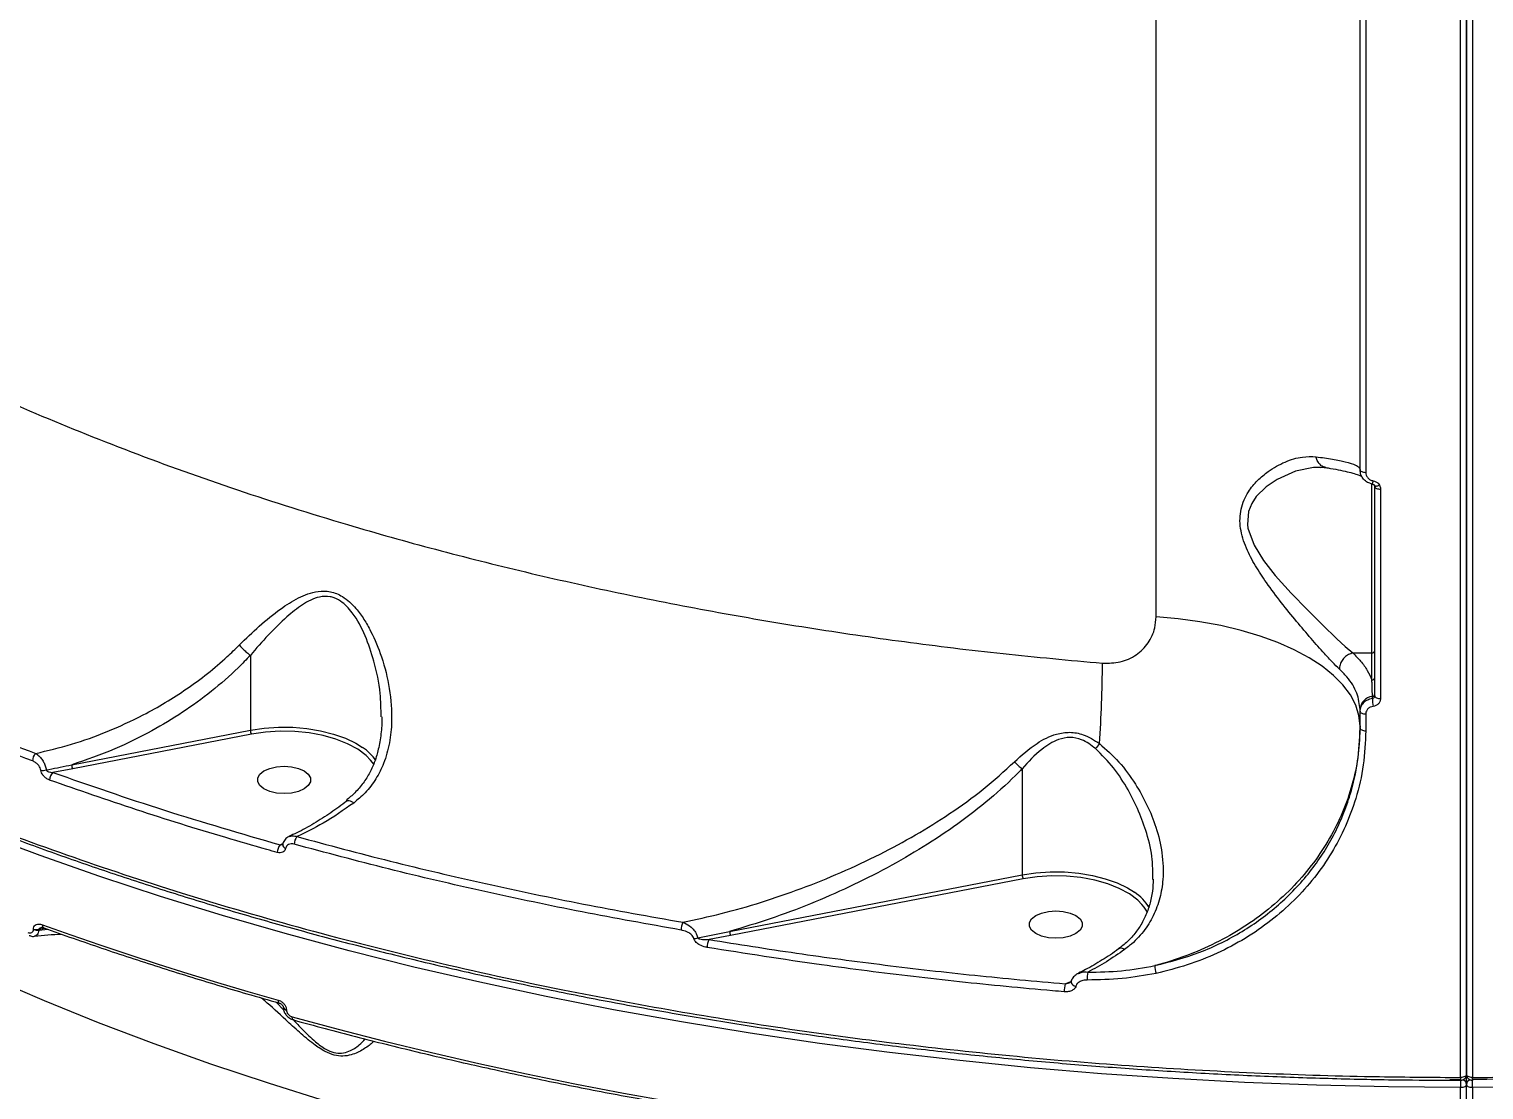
# Model space of a CAD drawing. Header units: millimetres. Extents: x -8092 to 6423, y -6886 to 5604.
# Drawn here: x -313.1 to -67, y -1653.2 to -1473.8 of the extents above; entities that cross this region are included whole.
import ezdxf

# ---------------------------------------------------------------- set-up
doc = ezdxf.new("R2010")
doc.units = ezdxf.units.MM
for name, color, linetype in [('DIKOM_ОБЪЕКТ', 7, 'Continuous'), ('DIKOM_РАЗМЕР_ЗОНА', 7, 'Continuous'), ('DIKOM_РАЗМЕР_ОБЪЕКТА', 7, 'Continuous')]:
    doc.layers.add(name, color=color, linetype=linetype)
doc.styles.add('style1', font='arial.ttf', dxfattribs={"width": 0.8})
doc.dimstyles.new('1-50', dxfattribs={"dimtxt": 300, "dimasz": 200, "dimexe": 100, "dimexo": 0, "dimgap": 100, "dimtad": 1, "dimtxsty": 'style1', "dimcen": 200, "dimclrd": 7, "dimclre": 7, "dimclrt": 7, "dimadec": 1, "dimazin": 2, "dimtfac": 1, "dimtmove": 0, "dimatfit": 2, "dimfxl": 0, "dimlwd": 25, "dimlwe": 18, "dimarcsym": 0})

# ---------------------------------------------------------------- blocks, each defined once
blk = doc.blocks.new('*D9')
at = {"layer": 'Defpoints', "color": 0, "transparency": 16777216}
for p in [(-8092.06, -86.27), (4664.84, -1471.84), (4664.84, -6785.92)]:
    blk.add_point(p, dxfattribs=at)
at = {"layer": 'DIKOM_РАЗМЕР_ЗОНА', "color": 7, "lineweight": 18, "transparency": 16777216}
for p, q in [((-8092.06, -86.27), (-8092.06, -6885.92)), ((4664.84, -1471.84), (4664.84, -6885.92))]:
    blk.add_line(p, q, dxfattribs=at)
at = {"layer": 'DIKOM_РАЗМЕР_ЗОНА', "color": 7, "lineweight": 25, "transparency": 16777216}
blk.add_line((-7892.06, -6785.92), (4464.84, -6785.92), dxfattribs=at)
at = {"layer": 'DIKOM_РАЗМЕР_ЗОНА', "color": 7, "transparency": 16777216}
for points in [[(-7892.06, -6752.58), (-7892.06, -6819.25), (-8092.06, -6785.92)], [(4464.84, -6752.58), (4464.84, -6819.25), (4664.84, -6785.92)]]:
    blk.add_solid(points, dxfattribs=at)
at = {"layer": 'DIKOM_РАЗМЕР_ЗОНА', "color": 7, "transparency": 16777216, "insert": (-2159.84, -6532.75), "char_height": 300, "attachment_point": 5, "style": 'style1'}
blk.add_mtext('12760', dxfattribs=at)
blk = doc.blocks.new('*D11')
at = {"layer": 'Defpoints', "color": 0, "transparency": 16777216}
for p in [(-6092.06, -310.77), (2568.27, -2361.54), (2568.27, -4925.78)]:
    blk.add_point(p, dxfattribs=at)
at = {"layer": 'DIKOM_РАЗМЕР_ОБЪЕКТА', "color": 7, "lineweight": 18, "transparency": 16777216}
for p, q in [((-6092.06, -310.77), (-6092.06, -5025.78)), ((2568.27, -2361.54), (2568.27, -5025.78))]:
    blk.add_line(p, q, dxfattribs=at)
at = {"layer": 'DIKOM_РАЗМЕР_ОБЪЕКТА', "color": 7, "lineweight": 25, "transparency": 16777216}
blk.add_line((-5892.06, -4925.78), (2368.27, -4925.78), dxfattribs=at)
at = {"layer": 'DIKOM_РАЗМЕР_ОБЪЕКТА', "color": 7, "transparency": 16777216}
for points in [[(-5892.06, -4892.44), (-5892.06, -4959.11), (-6092.06, -4925.78)], [(2368.27, -4892.44), (2368.27, -4959.11), (2568.27, -4925.78)]]:
    blk.add_solid(points, dxfattribs=at)
at = {"layer": 'DIKOM_РАЗМЕР_ОБЪЕКТА', "color": 7, "transparency": 16777216, "insert": (-2605.9, -4672.61), "char_height": 300, "attachment_point": 5, "style": 'style1'}
blk.add_mtext('8660', dxfattribs=at)

msp = doc.modelspace()

# ---------------------------------------------------------------- linework, layer by layer
at = {"layer": 'DIKOM_ОБЪЕКТ', "color": 7, "linetype": 'Continuous', "lineweight": 15}
for p, q in [((-122.439, -1573.195), (-122.439, -1295.849)), ((-70.939, -1651.105), (-70.939, -1296.904)), ((-69.936, -1650.591), (-69.936, -1296.898)), ((-69.936, -1296.904), (-69.936, -1650.591)), ((-68.934, -1296.899), (-68.934, -1651.105)), ((-87.936, -1548.328), (-87.936, -1446.948)), ((-86.977, -1447.293), (-86.977, -1548.757)), ((-85.936, -1579.307), (-85.936, -1550.656)), ((-85.853, -1550.729), (-85.85, -1550.735)), ((-85.436, -1586.58), (-85.436, -1551.169)), ((-84.471, -1551.601), (-84.471, -1587.041)), ((-275.644, -1579.721), (-275.644, -1592.374)), ((-89.133, -1579.307), (-85.936, -1579.307)), ((-85.936, -1583.878), (-85.936, -1579.307)), ((-85.853, -1586.979), (-85.853, -1586.652)), ((-87.936, -1589.165), (-87.936, -1588.887)), ((-87.936, -1591.998), (-87.936, -1589.165)), ((-86.977, -1589.629), (-86.977, -1592.463)), ((-305.862, -1598.217), (-275.644, -1592.374)), ((-275.471, -1593.044), (-305.687, -1598.887)), ((-305.687, -1598.887), (-309.047, -1599.525)), ((-145.103, -1598.893), (-145.103, -1616.845)), ((-270.61, -1611.756), (-270.132, -1611.55)), ((-194.577, -1626.412), (-145.103, -1616.845)), ((-144.927, -1617.515), (-194.401, -1627.081)), ((-122.98, -1617.598), (-122.994, -1617.17)), ((-312.343, -1626.102), (-312.343, -1626.013)), ((-310.338, -1625.886), (-311.444, -1626.08)), ((-311.444, -1626.169), (-309.878, -1626.049)), ((-311.444, -1626.08), (-311.444, -1626.169)), ((-199.98, -1627.501), (-194.577, -1626.412)), ((-194.401, -1627.081), (-198.06, -1627.78)), ((-137.812, -1635.267), (-136.875, -1634.865)), ((-271.273, -1638.368), (-269.988, -1639.702)), ((-270.067, -1639.235), (-270.067, -1639.263)), ((-269.542, -1639.688), (-269.542, -1639.716)), ((-69.936, -1652.305), (-69.936, -1650.591)), ((-72.74, -1651.444), (-70.936, -1651.448)), ((-70.939, -2067.69), (-70.939, -1652.821)), ((-69.936, -2067.175), (-69.936, -1652.305)), ((-68.936, -1651.448), (-68.752, -1651.448)), ((-68.934, -1652.821), (-68.934, -2067.69))]:
    msp.add_line(p, q, dxfattribs=at)
at = {"layer": 'DIKOM_ОБЪЕКТ', "color": 7, "linetype": 'Continuous', "lineweight": 15, "flags": 128}
for points in [[(-94.661, -1547.953), (-95.802, -1547.942), (-98.843, -1548.58), (-101.964, -1549.945), (-103.816, -1551.191), (-105.485, -1552.839), (-106.255, -1553.995), (-106.806, -1555.361), (-106.991, -1557.548), (-106.903, -1558.189), (-105.86, -1561.093), (-104.24, -1563.69), (-102.275, -1566.19), (-99.602, -1569.173), (-96.844, -1572.023), (-94.283, -1574.558), (-91.837, -1576.896), (-90.426, -1578.191), (-89.139, -1579.307), (-89.139, -1579.307), (-89.139, -1579.307)], [(-87.936, -1548.328), (-87.918, -1548.409), (-87.864, -1548.488), (-87.776, -1548.561), (-87.658, -1548.625), (-87.513, -1548.679), (-87.347, -1548.719), (-87.166, -1548.746), (-86.977, -1548.757)], [(-85.496, -1550.959), (-85.46, -1551.012), (-85.399, -1551.049), (-85.315, -1551.069), (-85.21, -1551.073), (-85.087, -1551.058), (-84.95, -1551.027), (-84.804, -1550.98), (-84.651, -1550.918)], [(-85.436, -1551.169), (-85.418, -1551.251), (-85.364, -1551.331), (-85.275, -1551.404), (-85.156, -1551.469), (-85.01, -1551.523), (-84.843, -1551.564), (-84.661, -1551.59), (-84.471, -1551.601)], [(-87.936, -1591.657), (-88.119, -1589.879), (-88.664, -1588.118), (-89.568, -1586.388), (-90.821, -1584.707), (-92.413, -1583.089), (-94.329, -1581.549), (-96.551, -1580.102), (-99.06, -1578.76), (-101.831, -1577.535), (-104.841, -1576.439), (-108.062, -1575.482), (-111.463, -1574.672), (-115.015, -1574.018), (-118.685, -1573.524), (-122.439, -1573.195)], [(-262.606, -1655.207), (-272.576, -1652.102), (-282.358, -1648.841), (-291.942, -1645.429), (-301.319, -1641.867), (-310.481, -1638.16), (-319.42, -1634.31), (-328.126, -1630.322), (-336.592, -1626.199), (-344.81, -1621.945), (-352.773, -1617.564), (-360.472, -1613.06), (-367.901, -1608.437), (-375.053, -1603.699), (-381.92, -1598.851), (-388.498, -1593.898), (-394.779, -1588.844), (-400.758, -1583.693), (-405.708, -1579.139)], [(-85.436, -1586.58), (-85.418, -1586.668), (-85.364, -1586.753), (-85.275, -1586.831), (-85.156, -1586.9), (-85.01, -1586.958), (-84.843, -1587.001), (-84.661, -1587.029), (-84.471, -1587.041)], [(-87.936, -1589.165), (-87.918, -1589.254), (-87.864, -1589.338), (-87.776, -1589.417), (-87.658, -1589.486), (-87.513, -1589.544), (-87.347, -1589.588), (-87.166, -1589.617), (-86.977, -1589.629)], [(-275.644, -1592.374), (-273.308, -1592.029), (-270.899, -1591.864), (-268.469, -1591.883), (-266.071, -1592.086), (-263.757, -1592.468), (-261.577, -1593.021), (-259.578, -1593.732), (-257.804, -1594.588), (-256.656, -1595.304)], [(-87.936, -1591.998), (-87.918, -1592.086), (-87.864, -1592.172), (-87.776, -1592.251), (-87.658, -1592.32), (-87.513, -1592.378), (-87.347, -1592.422), (-87.166, -1592.451), (-86.977, -1592.463)], [(-255.326, -1597.417), (-256.081, -1596.655), (-257.488, -1595.599), (-259.196, -1594.668), (-261.164, -1593.885), (-263.343, -1593.268), (-265.682, -1592.832), (-268.123, -1592.589), (-270.609, -1592.543), (-273.078, -1592.696), (-275.471, -1593.044)], [(-269.936, -1603.094), (-271.204, -1603), (-272.369, -1602.726), (-273.337, -1602.294), (-274.03, -1601.739), (-274.391, -1601.106), (-274.391, -1600.446), (-274.03, -1599.813), (-273.337, -1599.258), (-272.369, -1598.826), (-271.204, -1598.552), (-269.936, -1598.458), (-268.669, -1598.552), (-267.504, -1598.826), (-266.536, -1599.258), (-265.843, -1599.813), (-265.482, -1600.446), (-265.482, -1601.106), (-265.843, -1601.739), (-266.536, -1602.294), (-267.504, -1602.726), (-268.669, -1603), (-269.936, -1603.094)], [(-254.785, -1598.127), (-255.008, -1597.811), (-255.326, -1597.417)], [(-70.939, -1652.821), (-83.126, -1652.714), (-95.302, -1652.426), (-107.457, -1651.956), (-119.58, -1651.305), (-131.662, -1650.472), (-143.691, -1649.46), (-155.658, -1648.268), (-167.554, -1646.897), (-179.366, -1645.35), (-191.087, -1643.626), (-202.706, -1641.728), (-214.213, -1639.658), (-225.598, -1637.416), (-236.852, -1635.005), (-247.966, -1632.427), (-258.93, -1629.683), (-269.734, -1626.777), (-280.37, -1623.711), (-290.829, -1620.487), (-301.102, -1617.108), (-311.181, -1613.577), (-321.056, -1609.897)], [(-145.103, -1616.845), (-142.767, -1616.5), (-140.358, -1616.335), (-137.929, -1616.354), (-135.531, -1616.557), (-133.217, -1616.939), (-131.036, -1617.492), (-129.038, -1618.203), (-127.264, -1619.059), (-126.116, -1619.775)], [(-124.826, -1621.842), (-125.539, -1621.127), (-126.946, -1620.071), (-128.654, -1619.14), (-130.621, -1618.356), (-132.8, -1617.739), (-135.139, -1617.303), (-137.58, -1617.06), (-140.065, -1617.014), (-142.534, -1617.166), (-144.927, -1617.515)], [(-139.396, -1627.565), (-140.663, -1627.471), (-141.829, -1627.197), (-142.797, -1626.765), (-143.489, -1626.21), (-143.85, -1625.577), (-143.85, -1624.917), (-143.489, -1624.284), (-142.797, -1623.729), (-141.829, -1623.297), (-140.663, -1623.023), (-139.396, -1622.929), (-138.128, -1623.023), (-136.963, -1623.297), (-135.995, -1623.729), (-135.302, -1624.284), (-134.941, -1624.917), (-134.941, -1625.577), (-135.302, -1626.21), (-135.995, -1626.765), (-136.963, -1627.197), (-138.128, -1627.471), (-139.396, -1627.565)], [(-123.913, -1623.168), (-124.467, -1622.282), (-124.826, -1621.842)], [(-310.822, -1625.279), (-305.993, -1626.994), (-301.119, -1628.675), (-296.199, -1630.32), (-291.235, -1631.929), (-286.228, -1633.503), (-281.179, -1635.041), (-276.089, -1636.542), (-270.958, -1638.007)], [(-268.57, -1640.866), (-260.797, -1642.962), (-252.94, -1644.973), (-245.004, -1646.899), (-236.992, -1648.74), (-228.906, -1650.494), (-220.751, -1652.16), (-212.531, -1653.738), (-204.248, -1655.228)], [(-268.363, -1641.377), (-268.377, -1641.372), (-268.443, -1641.329), (-268.497, -1641.253), (-268.537, -1641.149), (-268.561, -1641.018), (-268.57, -1640.866)], [(-69.936, -1650.591), (-69.956, -1650.691), (-70.013, -1650.788), (-70.105, -1650.877), (-70.23, -1650.955), (-70.382, -1651.019), (-70.555, -1651.066), (-70.743, -1651.095), (-70.939, -1651.105)], [(-68.934, -1651.105), (-69.129, -1651.095), (-69.317, -1651.066), (-69.491, -1651.019), (-69.643, -1650.955), (-69.767, -1650.877), (-69.86, -1650.788), (-69.917, -1650.691), (-69.936, -1650.591)], [(-69.936, -1652.305), (-69.956, -1652.406), (-70.013, -1652.503), (-70.105, -1652.592), (-70.23, -1652.67), (-70.382, -1652.734), (-70.555, -1652.782), (-70.743, -1652.811), (-70.939, -1652.821)], [(-68.934, -1652.821), (-69.129, -1652.811), (-69.317, -1652.782), (-69.491, -1652.734), (-69.643, -1652.67), (-69.767, -1652.592), (-69.86, -1652.503), (-69.917, -1652.406), (-69.936, -1652.305)], [(-56.747, -1652.714), (-68.934, -1652.821)]]:
    msp.add_lwpolyline(points, dxfattribs=at)
at = {"layer": 'DIKOM_ОБЪЕКТ', "color": 7, "linetype": 'Continuous', "lineweight": 15}
for centre, radius, start, end in [((-88.455, -1549.85), 2.751, 341.24519, 353.13435), ((-85.914, -1578.829), 0.478, 267.34621, 357.06633), ((-377.322, -1578.432), 245.845, 356.22178, 359.39271), ((-85.914, -1583.4), 0.478, 267.34621, 357.06633), ((-85.593, -1588.982), 2.345, 96.36406, 177.66947), ((-79.692, -1587.078), 6.161, 179.08819, 191.78411), ((-85.905, -1586.185), 0.469, 276.3883, 357.6543), ((-274.314, -1592.388), 1.33, 179.39079, 209.55049), ((-94.341, -1623.863), 47.682, 142.18876, 143.48174), ((-310.765, -1597.577), 1.743, 133.14623, 179.1715), ((-261.816, -1602.897), 9.18, 36.11949, 55.80588), ((-310.749, -1597.037), 2.138, 260.7945, 285.55556), ((-307.885, -1600.811), 1.733, 132.11717, 179.5277), ((-304.552, -1598.231), 1.311, 179.38768, 210.01986), ((-269.089, -1613.054), 2, 139.51037, 180.03772), ((-269.486, -1611.698), 0.691, 182.11683, 254.42213), ((-266.158, -1611.665), 2.063, 141.39016, 179.75688), ((-143.792, -1616.859), 1.311, 179.39189, 210.01684), ((-130.753, -1626.798), 8.416, 31.52326, 56.56058), ((-311.763, -1624.298), 1.811, 251.32396, 280.17234), ((-311.764, -1624.39), 1.808, 251.30023, 280.19608), ((-310.308, -1625.359), 0.52, 171.12613, 237.46833), ((-199.838, -1626.167), 2.95, 153.82097, 180.20063), ((-193.266, -1626.425), 1.311, 179.38981, 210.01774), ((-200.677, -1625.432), 2.183, 271.11573, 288.60883), ((-195.392, -1629.094), 2.974, 153.78621, 180.45841), ((-129.482, -1634.209), 4.609, 168.52882, 185.21253), ((-119.67, -1632.448), 2.964, 174.93731, 200.78337), ((-132.521, -1636.587), 5.453, 165.99438, 180.3726), ((-135.904, -1634.693), 0.98, 198.96085, 264.01215), ((-270.456, -1638.1), 0.511, 169.51831, 234.87344), ((-269.489, -1639.097), 0.593, 193.11654, 264.85948), ((-269.487, -1639.122), 0.597, 193.90787, 264.73857), ((-33.966, -1651.257), 36.973, 179.76465, 180.51689), ((-70.936, -1650.591), 1, 269.92957, 0), ((-68.936, -1650.591), 1, 180, 270.07043), ((-107.878, -1651.255), 38.945, 359.5062, 0.22071), ((295.438, -1652.772), 366.377, 179.79305, 180.00765), ((-70.804, -1652.346), 0.869, 2.65296, 73.14291), ((-69.068, -1652.346), 0.869, 106.85709, 177.34704), ((-471.106, -1652.807), 402.172, 359.99803, 0.17502)]:
    msp.add_arc(centre, radius, start, end, dxfattribs=at)
for points, knots in [([(-451.838, -1384.743), (-451.826, -1387.268), (-451.797, -1393.499), (-450.452, -1403.414), (-447.916, -1414.445), (-444.137, -1425.485), (-439.123, -1436.495), (-432.849, -1447.437), (-425.463, -1458.057), (-417.021, -1468.326), (-407.602, -1478.226), (-397.04, -1487.931), (-385.324, -1497.397), (-372.466, -1506.585), (-358.76, -1515.286), (-344.278, -1523.482), (-329.104, -1531.168), (-312.979, -1538.476), (-295.917, -1545.363), (-277.957, -1551.796), (-260.709, -1557.248), (-244.388, -1561.832), (-229.116, -1565.678), (-213.485, -1569.177), (-197.552, -1572.314), (-181.389, -1575.076), (-164.985, -1577.459), (-148.356, -1579.493), (-137.113, -1580.522), (-131.491, -1581.037)], [0, 0, 0, 0, 0.0269364, 0.0664877, 0.1060694, 0.1456204, 0.186327, 0.2270667, 0.267773, 0.3071934, 0.3466442, 0.3860645, 0.426635, 0.4672388, 0.5078092, 0.5471361, 0.5864932, 0.62582, 0.6662928, 0.7067987, 0.7472716, 0.778685, 0.8100985, 0.8417627, 0.8734269, 0.9049435, 0.9364601, 0.96823, 1, 1, 1, 1]), ([(-479.446, -1482.936), (-479.245, -1483.413), (-478.228, -1485.835), (-476.092, -1490.158), (-473.032, -1495.892), (-469.651, -1501.56), (-465.983, -1507.167), (-462.017, -1512.715), (-457.755, -1518.205), (-453.195, -1523.639), (-448.337, -1529.017), (-443.177, -1534.342), (-437.714, -1539.615), (-431.958, -1544.826), (-425.931, -1549.954), (-419.656, -1554.979), (-413.146, -1559.891), (-406.399, -1564.691), (-399.415, -1569.383), (-392.19, -1573.967), (-384.724, -1578.446), (-377.014, -1582.82), (-369.059, -1587.09), (-360.855, -1591.259), (-352.399, -1595.327), (-343.7, -1599.289), (-334.788, -1603.133), (-325.698, -1606.841), (-316.455, -1610.405), (-307.06, -1613.822), (-297.513, -1617.096), (-287.808, -1620.228), (-277.943, -1623.22), (-267.917, -1626.07), (-257.725, -1628.782), (-247.366, -1631.355), (-236.834, -1633.79), (-226.133, -1636.086), (-215.293, -1638.237), (-204.357, -1640.234), (-193.364, -1642.067), (-182.324, -1643.738), (-171.232, -1645.246), (-160.085, -1646.594), (-148.878, -1647.781), (-137.608, -1648.809), (-126.273, -1649.677), (-114.869, -1650.385), (-103.393, -1650.936), (-91.842, -1651.321), (-81.014, -1651.549), (-74.038, -1651.57), (-70.938, -1651.58)], [0, 0, 0, 0, 0.0050089, 0.025436, 0.0457829, 0.0660727, 0.0863284, 0.1065727, 0.126827, 0.1471077, 0.1674372, 0.1878382, 0.2083331, 0.2289378, 0.2495475, 0.2700461, 0.2904526, 0.3107899, 0.3310809, 0.3513488, 0.3716164, 0.3919015, 0.4122247, 0.4326089, 0.4530769, 0.4736518, 0.4942678, 0.5147984, 0.5352284, 0.5555809, 0.5758793, 0.5961466, 0.6164061, 0.6366783, 0.6569812, 0.6773378, 0.6977713, 0.7183047, 0.738918, 0.759486, 0.7799393, 0.8003082, 0.8206161, 0.840886, 0.8611413, 0.8814047, 0.901692, 0.9220263, 0.9424307, 0.9629282, 0.9835284, 1, 1, 1, 1]), ([(-479.386, -1482.634), (-478.85, -1483.942), (-476.712, -1489.162), (-471.688, -1498.137), (-464.258, -1509.622), (-455.408, -1520.968), (-445.248, -1532.146), (-433.972, -1542.905), (-421.654, -1553.219), (-408.376, -1563.072), (-393.923, -1572.623), (-378.296, -1581.827), (-361.521, -1590.641), (-343.968, -1598.871), (-325.714, -1606.504), (-306.853, -1613.538), (-287.077, -1620.087), (-266.416, -1626.107), (-244.922, -1631.565), (-223.994, -1636.136), (-203.786, -1639.915), (-184.417, -1643.002), (-164.711, -1645.614), (-144.72, -1647.735), (-124.659, -1649.347), (-104.629, -1650.443), (-86.76, -1651.007), (-75.517, -1651.077), (-70.939, -1651.105)], [0, 0, 0, 0, 0.013784, 0.0550016, 0.0961875, 0.1385696, 0.1809864, 0.2233686, 0.2645546, 0.3057722, 0.3469581, 0.3893403, 0.4317571, 0.4741392, 0.5153251, 0.5565427, 0.5977285, 0.6401107, 0.6825274, 0.7249096, 0.7607558, 0.7966439, 0.832532, 0.8687601, 0.9049884, 0.9402989, 0.9756894, 1, 1, 1, 1]), ([(-68.934, -1651.105), (-64.356, -1651.076), (-52.021, -1650.999), (-31.954, -1650.323), (-8.83, -1648.916), (14.329, -1646.824), (37.442, -1644.037), (60.426, -1640.544), (82.775, -1636.423), (104.428, -1631.704), (125.339, -1626.427), (145.849, -1620.506), (165.868, -1613.935), (185.312, -1606.721), (203.753, -1599.022), (221.152, -1590.878), (237.493, -1582.333), (253.042, -1573.25), (267.709, -1563.637), (281.42, -1553.514), (293.727, -1543.228), (304.666, -1532.836), (314.294, -1522.393), (322.92, -1511.607), (330.403, -1500.49), (336.014, -1490.756), (338.61, -1484.712), (339.546, -1482.532)], [0, 0, 0, 0, 0.0243023, 0.065474, 0.1066775, 0.1478492, 0.1902168, 0.232619, 0.2749867, 0.3161584, 0.3573618, 0.3985336, 0.4409012, 0.4833034, 0.5256711, 0.5668428, 0.6080463, 0.649218, 0.6915856, 0.7339878, 0.7763555, 0.8160448, 0.8557625, 0.8954519, 0.9362086, 0.976996, 1, 1, 1, 1]), ([(-91.418, -1582.045), (-91.807, -1581.663), (-92.584, -1580.9), (-94.178, -1579.177), (-96.205, -1576.895), (-98.683, -1573.975), (-101.267, -1570.81), (-103.641, -1567.646), (-105.679, -1564.57), (-107.291, -1561.516), (-108.158, -1558.766), (-108.29, -1556.543), (-108.092, -1554.91), (-107.584, -1553.389), (-106.678, -1551.722), (-105.31, -1550.074), (-103.199, -1548.317), (-100.614, -1546.887), (-97.815, -1546.036), (-96.131, -1546.09), (-95.364, -1546.114)], [0, 0, 0, 0, 0.045078, 0.09018234, 0.15888827, 0.2276844, 0.2984033, 0.36911317, 0.42504796, 0.48081918, 0.54081987, 0.57138437, 0.60195466, 0.6344668, 0.6670299, 0.71984779, 0.77277029, 0.85288503, 0.93298686, 1, 1, 1, 1]), ([(-95.364, -1546.114), (-94.399, -1546.249), (-92.452, -1546.522), (-90.195, -1546.995), (-88.78, -1547.453), (-88.052, -1547.885), (-87.975, -1548.13), (-87.936, -1548.253)], [0, 0, 0, 0, 0.2106469, 0.4247491, 0.6762124, 0.8373999, 1, 1, 1, 1]), ([(-93.742, -1547.911), (-93.835, -1547.903), (-94.16, -1547.876), (-94.652, -1547.538), (-95.107, -1546.969), (-95.302, -1546.445), (-95.355, -1546.16), (-95.364, -1546.114)], [0, 0, 0, 0, 0.1161854, 0.4049127, 0.6936272, 0.950799, 1, 1, 1, 1]), ([(-94.662, -1547.914), (-94.361, -1547.899), (-94.02, -1547.882), (-93.742, -1547.955), (-93.71, -1547.963)], [0, 0, 0, 0, 0.88326455, 1, 1, 1, 1]), ([(-93.748, -1547.952), (-93.48, -1547.993), (-92.533, -1548.137), (-91.188, -1548.397), (-89.729, -1548.725), (-88.657, -1549.03), (-87.953, -1549.283), (-87.736, -1549.389), (-87.647, -1549.433)], [0, 0, 0, 0, 0.0820998, 0.2901247, 0.4974175, 0.7020394, 0.8789739, 1, 1, 1, 1]), ([(-85.853, -1550.729), (-86.131, -1550.654), (-86.695, -1550.503), (-87.376, -1549.934), (-87.847, -1549.184), (-87.907, -1548.612), (-87.936, -1548.328)], [0, 0, 0, 0, 0.2425008, 0.491705, 0.747257, 1, 1, 1, 1]), ([(-86.977, -1548.757), (-86.959, -1548.925), (-86.924, -1549.261), (-86.642, -1549.705), (-86.232, -1550.044), (-85.891, -1550.135), (-85.724, -1550.179)], [0, 0, 0, 0, 0.2566218, 0.5136718, 0.7612139, 1, 1, 1, 1]), ([(-85.724, -1550.179), (-85.567, -1550.221), (-85.253, -1550.303), (-84.881, -1550.578), (-84.724, -1550.811), (-84.651, -1550.918)], [0, 0, 0, 0, 0.350948, 0.7013661, 1, 1, 1, 1]), ([(-85.851, -1550.738), (-85.828, -1550.742), (-85.76, -1550.752), (-85.657, -1550.803), (-85.551, -1550.869), (-85.502, -1550.985), (-85.484, -1550.985), (-85.484, -1550.985)], [0, 0, 0, 0, 0.1199109, 0.3576259, 0.6333598, 0.9996778, 1, 1, 1, 1]), ([(-85.436, -1551.169), (-85.441, -1551.118), (-85.448, -1551.047), (-85.486, -1550.978), (-85.496, -1550.959)], [0, 0, 0, 0, 0.7209351, 1, 1, 1, 1]), ([(-84.651, -1550.918), (-84.619, -1550.98), (-84.509, -1551.195), (-84.487, -1551.432), (-84.471, -1551.601)], [0, 0, 0, 0, 0.28790537, 1, 1, 1, 1]), ([(-312.508, -1597.552), (-318.461, -1595.312), (-330.366, -1590.833), (-347.372, -1583.478), (-363.772, -1575.703), (-374.027, -1570.128), (-379.155, -1567.34)], [0, 0, 0, 0, 0.24859508, 0.4971896, 0.74859505, 1, 1, 1, 1]), ([(-378.455, -1566.162), (-373.397, -1568.913), (-363.281, -1574.414), (-346.993, -1582.15), (-329.975, -1589.524), (-317.963, -1594.045), (-311.958, -1596.305)], [0, 0, 0, 0, 0.2485948, 0.4971899, 0.748595, 1, 1, 1, 1]), ([(-277.535, -1577.973), (-276.41, -1576.879), (-274.136, -1574.668), (-270.807, -1571.977), (-268.05, -1570.208), (-265.916, -1569.264), (-264.111, -1568.79), (-262.09, -1568.808), (-259.792, -1569.757), (-257.906, -1571.525), (-256.397, -1573.593), (-254.861, -1576.294), (-253.257, -1580.197), (-251.976, -1585.377), (-251.606, -1590.303), (-252.035, -1594.558), (-252.941, -1597.821), (-254.356, -1600.657), (-256.05, -1602.928), (-257.496, -1604.13), (-258.162, -1604.684)], [0, 0, 0, 0, 0.075313, 0.152119, 0.2131839, 0.2441314, 0.2756849, 0.3129816, 0.3506, 0.4012222, 0.4378765, 0.474585, 0.5507908, 0.6403381, 0.7326458, 0.7929997, 0.8549398, 0.9047751, 0.9561048, 1, 1, 1, 1]), ([(-253.529, -1590.111), (-253.543, -1588.789), (-253.577, -1585.63), (-254.594, -1581.007), (-256.095, -1576.376), (-257.75, -1573.278), (-259.293, -1571.411), (-260.419, -1570.431), (-261.42, -1569.952), (-262.629, -1569.681), (-263.888, -1569.746), (-265.446, -1570.323), (-267.311, -1571.41), (-269.72, -1573.351), (-272.634, -1576.244), (-274.665, -1578.521), (-275.646, -1579.711), (-275.647, -1579.713)], [0, 0, 0, 0, 0.0956155, 0.2283975, 0.3351835, 0.4412768, 0.4753931, 0.5093819, 0.5501696, 0.5581215, 0.6068375, 0.6495407, 0.6924082, 0.7791519, 0.8895023, 0.999882, 1, 1, 1, 1]), ([(258.291, -1569.619), (256.402, -1570.879), (249.702, -1575.347), (237.136, -1582.574), (220.683, -1591.26), (203.271, -1599.414), (184.993, -1607.045), (165.875, -1614.143), (145.988, -1620.693), (125.426, -1626.663), (104.284, -1632.027), (83.99, -1636.46), (64.696, -1640.082), (46.515, -1643.022), (28.094, -1645.534), (9.259, -1647.637), (-9.966, -1649.307), (-29.551, -1650.515), (-49.224, -1651.285), (-62.368, -1651.393), (-68.936, -1651.448)], [0, 0, 0, 0, 0.02464189, 0.08736861, 0.14999514, 0.21242489, 0.27485464, 0.33748125, 0.40020792, 0.46293473, 0.52556122, 0.58799098, 0.63857704, 0.68921549, 0.73985392, 0.79043997, 0.84280096, 0.89521999, 0.94763903, 1, 1, 1, 1]), ([(-131.491, -1581.037), (-130.469, -1581.027), (-128.412, -1581.006), (-125.682, -1579.722), (-123.651, -1577.692), (-122.59, -1575.383), (-122.482, -1573.82), (-122.439, -1573.195)], [0, 0, 0, 0, 0.2099081, 0.4228925, 0.638264, 0.8553513, 1, 1, 1, 1]), ([(-311.958, -1596.305), (-309.935, -1595.824), (-305.869, -1594.855), (-299.767, -1592.652), (-293.186, -1589.63), (-287.516, -1586.244), (-282.863, -1582.808), (-279.907, -1580.309), (-278.204, -1578.632), (-277.535, -1577.973)], [0, 0, 0, 0, 0.1610256, 0.3238571, 0.49366, 0.7083236, 0.8185392, 0.9287372, 1, 1, 1, 1]), ([(-275.644, -1579.721), (-276.327, -1580.426), (-278.397, -1582.565), (-282.193, -1585.853), (-287.085, -1589.412), (-292.548, -1592.697), (-298.799, -1595.789), (-303.418, -1597.377), (-305.862, -1598.217)], [0, 0, 0, 0, 0.0822962, 0.2495046, 0.417299, 0.5846534, 0.7802061, 1, 1, 1, 1]), ([(-277.535, -1577.973), (-277.505, -1578.005), (-277.296, -1578.23), (-276.861, -1578.666), (-276.221, -1579.252), (-275.838, -1579.559), (-275.647, -1579.713)], [0, 0, 0, 0, 0.0544789, 0.3766997, 0.6883572, 1, 1, 1, 1]), ([(-275.647, -1579.713), (-275.646, -1579.713), (-275.645, -1579.715), (-275.644, -1579.718), (-275.644, -1579.72), (-275.644, -1579.721)], [0, 0, 0, 0, 0.3332919, 0.7900251, 1, 1, 1, 1]), ([(-89.139, -1579.307), (-89.395, -1579.381), (-89.909, -1579.529), (-90.591, -1580.049), (-91.111, -1580.723), (-91.361, -1581.381), (-91.419, -1581.824), (-91.418, -1582.003), (-91.418, -1582.045)], [0, 0, 0, 0, 0.2123372, 0.424674, 0.6370157, 0.8493553, 0.9654673, 1, 1, 1, 1]), ([(-89.139, -1579.307), (-89.137, -1579.307), (-89.135, -1579.307), (-89.133, -1579.307), (-89.133, -1579.307)], [0, 0, 0, 0, 0.8027682, 1, 1, 1, 1]), ([(-89.133, -1579.307), (-88.683, -1579.762), (-87.733, -1580.722), (-86.643, -1582.252), (-86.172, -1583.334), (-85.936, -1583.878)], [0, 0, 0, 0, 0.3093521, 0.6532141, 1, 1, 1, 1]), ([(-87.936, -1588.887), (-88.046, -1587.957), (-88.267, -1586.071), (-89.696, -1583.78), (-90.995, -1582.471), (-91.418, -1582.045)], [0, 0, 0, 0, 0.395875, 0.8032203, 1, 1, 1, 1]), ([(-85.853, -1586.652), (-85.854, -1586.511), (-85.856, -1585.807), (-85.881, -1584.869), (-85.925, -1584.091), (-85.936, -1583.878)], [0, 0, 0, 0, 0.1536669, 0.7683074, 1, 1, 1, 1]), ([(-87.936, -1589.165), (-87.936, -1589.127), (-87.93, -1588.837), (-87.792, -1588.298), (-87.338, -1587.657), (-86.672, -1587.171), (-86.126, -1587.043), (-85.853, -1586.979)], [0, 0, 0, 0, 0.0372393, 0.27809954, 0.51886571, 0.75939406, 1, 1, 1, 1]), ([(-85.853, -1586.979), (-85.798, -1586.969), (-85.689, -1586.949), (-85.556, -1586.862), (-85.465, -1586.744), (-85.438, -1586.642), (-85.437, -1586.587), (-85.436, -1586.58)], [0, 0, 0, 0, 0.2402689, 0.4811814, 0.7222776, 0.9628774, 1, 1, 1, 1]), ([(-84.471, -1587.041), (-84.471, -1587.064), (-84.475, -1587.237), (-84.558, -1587.557), (-84.831, -1587.938), (-85.232, -1588.225), (-85.56, -1588.299), (-85.724, -1588.336)], [0, 0, 0, 0, 0.037245, 0.2778744, 0.518582, 0.7592394, 1, 1, 1, 1]), ([(-85.724, -1588.336), (-85.888, -1588.373), (-86.216, -1588.447), (-86.617, -1588.733), (-86.89, -1589.113), (-86.973, -1589.433), (-86.977, -1589.605), (-86.977, -1589.629)], [0, 0, 0, 0, 0.2407476, 0.4813588, 0.7221172, 0.9628341, 1, 1, 1, 1]), ([(-253.398, -1590.109), (-253.397, -1590.141), (-253.346, -1591.119), (-253.519, -1592.975), (-253.924, -1595.453), (-254.552, -1597.645), (-255.396, -1599.552), (-256.534, -1601.343), (-257.862, -1602.935), (-258.93, -1603.825), (-259.433, -1604.244)], [0, 0, 0, 0, 0.0057185, 0.1754441, 0.3381145, 0.4684139, 0.6029666, 0.7386062, 0.8769511, 1, 1, 1, 1]), ([(-87.936, -1591.657), (-87.995, -1593.24), (-88.113, -1596.406), (-89.055, -1601.105), (-90.568, -1605.7), (-92.68, -1610.128), (-95.354, -1614.335), (-98.586, -1618.254), (-102.319, -1621.842), (-106.508, -1625.05), (-111.118, -1627.818), (-116.077, -1630.119), (-119.982, -1631.475), (-122.197, -1632.072), (-122.622, -1632.186)], [0, 0, 0, 0, 0.0874421, 0.1748848, 0.2633127, 0.3520182, 0.4404458, 0.5297492, 0.6193388, 0.7086415, 0.7985503, 0.8887502, 0.9786592, 1, 1, 1, 1]), ([(-122.622, -1632.186), (-120.057, -1631.521), (-116.171, -1630.514), (-111.347, -1628.354), (-106.756, -1625.849), (-102.573, -1622.785), (-98.899, -1619.26), (-95.596, -1615.448), (-92.869, -1611.249), (-90.78, -1606.771), (-89.323, -1602.639), (-88.178, -1597.713), (-88.017, -1593.913), (-87.936, -1591.998)], [0, 0, 0, 0, 0.1307412, 0.198063, 0.2653847, 0.3961154, 0.4634496, 0.5307836, 0.6611982, 0.7283458, 0.7954936, 0.8968896, 1, 1, 1, 1]), ([(-146.405, -1597.715), (-145.175, -1596.606), (-143.491, -1595.085), (-141.009, -1593.663), (-139.174, -1592.926), (-137.044, -1592.606), (-134.452, -1593.057), (-132.905, -1594.055), (-132.011, -1594.631)], [0, 0, 0, 0, 0.3030748, 0.4152371, 0.529515, 0.6687566, 0.8085414, 1, 1, 1, 1]), ([(-132.661, -1595.489), (-133.421, -1594.907), (-134.716, -1593.915), (-137.011, -1593.465), (-138.863, -1593.845), (-140.442, -1594.633), (-142.601, -1596.167), (-144.09, -1597.698), (-145.105, -1598.883), (-145.106, -1598.884)], [0, 0, 0, 0, 0.1886184, 0.3216714, 0.4555537, 0.5677463, 0.6831219, 0.9996814, 1, 1, 1, 1]), ([(-132.011, -1594.631), (-130.878, -1595.638), (-128.568, -1597.688), (-125.971, -1601.31), (-123.884, -1605.027), (-122.31, -1608.939), (-121.3, -1613.194), (-121.14, -1617.237), (-121.72, -1620.795), (-122.809, -1623.769), (-124.516, -1626.506), (-126.281, -1628.355), (-127.478, -1629.261), (-127.768, -1629.481)], [0, 0, 0, 0, 0.1053253, 0.214549, 0.3102869, 0.4080617, 0.5195923, 0.6352781, 0.7180659, 0.8031628, 0.8862435, 0.9724045, 1, 1, 1, 1]), ([(-86.977, -1592.463), (-87.06, -1594.401), (-87.225, -1598.278), (-88.476, -1603.695), (-90.321, -1608.661), (-92.671, -1613.146), (-95.576, -1617.349), (-99.025, -1621.198), (-102.955, -1624.652), (-107.312, -1627.664), (-112.059, -1630.162), (-117.102, -1632.181), (-120.663, -1633.06), (-122.441, -1633.499)], [0, 0, 0, 0, 0.1021834, 0.2043667, 0.29249, 0.3808924, 0.4690126, 0.5574028, 0.6460777, 0.734468, 0.8228824, 0.9115806, 1, 1, 1, 1]), ([(-311.958, -1596.305), (-311.829, -1596.389), (-311.507, -1596.598), (-311.037, -1597.091), (-310.615, -1597.732), (-310.305, -1598.418), (-310.219, -1598.869), (-310.175, -1599.097)], [0, 0, 0, 0, 0.15764103, 0.39317888, 0.59915092, 0.79672647, 1, 1, 1, 1]), ([(-122.994, -1617.17), (-122.994, -1616.201), (-122.995, -1613.763), (-123.888, -1610.016), (-125.303, -1606.062), (-127.19, -1602.346), (-129.499, -1598.655), (-131.609, -1596.543), (-132.661, -1595.489)], [0, 0, 0, 0, 0.1257183, 0.3161131, 0.4793102, 0.6425504, 0.8215658, 1, 1, 1, 1]), ([(-311.091, -1599.148), (-311.122, -1599.011), (-311.185, -1598.738), (-311.43, -1598.339), (-311.768, -1597.974), (-312.144, -1597.705), (-312.404, -1597.596), (-312.508, -1597.552)], [0, 0, 0, 0, 0.1920431, 0.3835685, 0.5902018, 0.8340759, 1, 1, 1, 1]), ([(-309.617, -1600.796), (-309.726, -1600.751), (-309.998, -1600.639), (-310.391, -1600.358), (-310.741, -1599.979), (-310.993, -1599.568), (-311.058, -1599.288), (-311.091, -1599.148)], [0, 0, 0, 0, 0.1655196, 0.4120376, 0.6200349, 0.8096784, 1, 1, 1, 1]), ([(-310.175, -1599.097), (-310.027, -1599.068), (-308.589, -1598.783), (-307.152, -1598.485), (-305.862, -1598.217)], [0, 0, 0, 0, 0.1029281, 1, 1, 1, 1]), ([(-310.175, -1599.097), (-310.162, -1599.125), (-310.14, -1599.172), (-310.052, -1599.259), (-309.893, -1599.354), (-309.625, -1599.447), (-309.333, -1599.505), (-309.13, -1599.519), (-309.047, -1599.525)], [0, 0, 0, 0, 0.0789983, 0.1356395, 0.3029704, 0.5190761, 0.8023398, 1, 1, 1, 1]), ([(-309.047, -1599.525), (-302.81, -1601.694), (-290.318, -1606.038), (-277.186, -1609.848), (-270.61, -1611.756)], [0, 0, 0, 0, 0.4992721, 1, 1, 1, 1]), ([(-202.485, -1624.865), (-200.317, -1624.396), (-195.873, -1623.434), (-189.192, -1621.508), (-182.431, -1619.194), (-175.724, -1616.489), (-169.265, -1613.459), (-163.114, -1610.144), (-157.26, -1606.494), (-151.572, -1602.441), (-148.127, -1599.29), (-146.405, -1597.715)], [0, 0, 0, 0, 0.1079569, 0.2212641, 0.3345717, 0.4497837, 0.564986, 0.6720708, 0.7791297, 0.8896216, 1, 1, 1, 1]), ([(-145.103, -1598.893), (-145.275, -1599.071), (-147.008, -1600.865), (-150.535, -1604.089), (-155.989, -1608.299), (-161.795, -1612.163), (-167.948, -1615.718), (-174.329, -1618.935), (-180.945, -1621.814), (-187.698, -1624.358), (-192.284, -1625.727), (-194.577, -1626.412)], [0, 0, 0, 0, 0.01297469, 0.1306094, 0.24833893, 0.3704488, 0.49258954, 0.61829254, 0.74400542, 0.87200301, 1, 1, 1, 1]), ([(-146.405, -1597.715), (-146.374, -1597.745), (-146.158, -1597.958), (-145.701, -1598.391), (-145.315, -1598.711), (-145.106, -1598.884)], [0, 0, 0, 0, 0.0699556, 0.4978559, 1, 1, 1, 1]), ([(-145.106, -1598.884), (-145.106, -1598.885), (-145.104, -1598.887), (-145.103, -1598.89), (-145.103, -1598.892), (-145.103, -1598.893)], [0, 0, 0, 0, 0.3460165, 0.8223379, 1, 1, 1, 1]), ([(-271.089, -1613.056), (-271.674, -1612.891), (-274.598, -1612.066), (-282.617, -1609.731), (-294.994, -1605.897), (-304.74, -1602.498), (-309.617, -1600.796)], [0, 0, 0, 0, 0.04414292, 0.22072107, 0.6100158, 1, 1, 1, 1]), ([(-259.322, -1604.361), (-260.218, -1605.033), (-262.054, -1606.41), (-264.892, -1608.185), (-267.258, -1609.512), (-268.656, -1610.13), (-269.085, -1610.32)], [0, 0, 0, 0, 0.2805041, 0.5750932, 0.869673, 1, 1, 1, 1]), ([(-258.162, -1604.684), (-258.192, -1604.663), (-258.382, -1604.526), (-258.735, -1604.335), (-259.117, -1604.244), (-259.253, -1604.352), (-259.308, -1604.395)], [0, 0, 0, 0, 0.0592359, 0.379877, 0.7484766, 1, 1, 1, 1]), ([(-258.162, -1604.684), (-259.873, -1605.882), (-263.026, -1608.091), (-266.281, -1609.66), (-267.77, -1610.378)], [0, 0, 0, 0, 0.54255231, 1, 1, 1, 1]), ([(-270.61, -1611.756), (-270.516, -1611.752), (-270.355, -1611.746), (-270.207, -1611.69), (-270.145, -1611.666)], [0, 0, 0, 0, 0.57839552, 1, 1, 1, 1]), ([(-269.08, -1610.361), (-269.111, -1610.37), (-269.379, -1610.445), (-269.78, -1610.841), (-270.122, -1611.331), (-270.146, -1611.666), (-270.15, -1611.729)], [0, 0, 0, 0, 0.05381484, 0.45940307, 0.89862829, 1, 1, 1, 1]), ([(-268.221, -1611.657), (-268.396, -1611.625), (-268.746, -1611.562), (-269.204, -1611.694), (-269.541, -1611.965), (-269.63, -1612.238), (-269.672, -1612.363)], [0, 0, 0, 0, 0.2632604, 0.5266486, 0.781339, 1, 1, 1, 1]), ([(-269.07, -1610.361), (-268.888, -1610.296), (-268.499, -1610.156), (-268.023, -1610.301), (-267.77, -1610.378)], [0, 0, 0, 0, 0.4677432, 1, 1, 1, 1]), ([(-202.788, -1626.177), (-208.384, -1625.177), (-219.577, -1623.177), (-236.068, -1619.702), (-252.341, -1615.91), (-262.928, -1613.074), (-268.221, -1611.657)], [0, 0, 0, 0, 0.2490969, 0.498194, 0.7490972, 1, 1, 1, 1]), ([(-267.77, -1610.378), (-262.527, -1611.782), (-252.04, -1614.592), (-235.847, -1618.37), (-219.357, -1621.849), (-208.109, -1623.86), (-202.485, -1624.865)], [0, 0, 0, 0, 0.249097, 0.4981942, 0.7490969, 1, 1, 1, 1]), ([(-269.672, -1612.363), (-269.713, -1612.488), (-269.8, -1612.756), (-270.13, -1613.023), (-270.577, -1613.151), (-270.918, -1613.087), (-271.089, -1613.056)], [0, 0, 0, 0, 0.2213738, 0.4744109, 0.737312, 1, 1, 1, 1]), ([(-122.922, -1617.583), (-122.951, -1618.264), (-123.013, -1619.716), (-123.467, -1621.822), (-124.206, -1623.87), (-125.222, -1625.723), (-126.508, -1627.365), (-127.687, -1628.561), (-128.515, -1629.13), (-128.752, -1629.293)], [0, 0, 0, 0, 0.1479258, 0.3153713, 0.4784234, 0.6367982, 0.7899159, 0.9400847, 1, 1, 1, 1]), ([(-313.309, -1626.569), (-313.17, -1626.606), (-312.924, -1626.672), (-312.627, -1626.605), (-312.435, -1626.454), (-312.352, -1626.27), (-312.345, -1626.141), (-312.343, -1626.102)], [0, 0, 0, 0, 0.3025738, 0.5346972, 0.7254508, 0.9171438, 1, 1, 1, 1]), ([(-312.343, -1626.013), (-312.34, -1625.954), (-312.33, -1625.75), (-312.194, -1625.461), (-311.881, -1625.224), (-311.413, -1625.123), (-311.031, -1625.224), (-310.822, -1625.279)], [0, 0, 0, 0, 0.0796416, 0.2757322, 0.4707623, 0.7105264, 1, 1, 1, 1]), ([(-311.444, -1626.169), (-311.449, -1626.247), (-311.468, -1626.506), (-311.591, -1626.858), (-311.829, -1627.144), (-312.044, -1627.177), (-312.145, -1627.192)], [0, 0, 0, 0, 0.1342197, 0.4418653, 0.7367377, 1, 1, 1, 1]), ([(-310.879, -1625.754), (-310.95, -1625.764), (-311.103, -1625.788), (-311.276, -1625.86), (-311.386, -1625.946), (-311.435, -1626.012), (-311.441, -1626.06), (-311.444, -1626.08)], [0, 0, 0, 0, 0.2910485, 0.6339661, 0.7759372, 0.9056577, 1, 1, 1, 1]), ([(-310.873, -1625.747), (-310.865, -1625.746), (-310.845, -1625.742), (-310.716, -1625.749), (-310.611, -1625.793), (-310.585, -1625.804)], [0, 0, 0, 0, 0.3188853, 0.8320706, 1, 1, 1, 1]), ([(-310.587, -1625.797), (-308.926, -1626.391), (-304.108, -1628.112), (-295.998, -1630.859), (-286.204, -1633.987), (-277.768, -1636.526), (-272.577, -1637.999), (-270.75, -1638.517)], [0, 0, 0, 0, 0.1293304, 0.3750677, 0.6208047, 0.8665356, 1, 1, 1, 1]), ([(-200.634, -1627.615), (-200.675, -1627.497), (-200.756, -1627.261), (-201.088, -1626.894), (-201.677, -1626.493), (-202.3, -1626.27), (-202.709, -1626.192), (-202.788, -1626.177)], [0, 0, 0, 0, 0.1455801, 0.2899466, 0.5320813, 0.9097974, 1, 1, 1, 1]), ([(-202.485, -1624.865), (-202.395, -1624.899), (-201.918, -1625.078), (-201.178, -1625.542), (-200.505, -1626.276), (-200.125, -1626.92), (-200.029, -1627.303), (-199.98, -1627.501)], [0, 0, 0, 0, 0.0825414, 0.4350579, 0.6772273, 0.8329826, 1, 1, 1, 1]), ([(-313.071, -1627.074), (-312.997, -1627.104), (-312.705, -1627.22), (-312.371, -1627.277), (-312.141, -1627.211), (-312.135, -1627.209)], [0, 0, 0, 0, 0.2460378, 0.9812598, 1, 1, 1, 1]), ([(-312.141, -1627.226), (-311.393, -1627.129), (-309.867, -1626.933), (-308.359, -1626.886), (-307.59, -1626.862)], [0, 0, 0, 0, 0.4897738, 1, 1, 1, 1]), ([(-198.366, -1629.118), (-198.453, -1629.102), (-198.888, -1629.021), (-199.548, -1628.783), (-200.163, -1628.362), (-200.508, -1627.979), (-200.592, -1627.737), (-200.634, -1627.615)], [0, 0, 0, 0, 0.0950977, 0.4719521, 0.7157723, 0.8572272, 1, 1, 1, 1]), ([(-199.98, -1627.501), (-199.962, -1627.523), (-199.928, -1627.565), (-199.81, -1627.629), (-199.554, -1627.712), (-199.026, -1627.786), (-198.497, -1627.799), (-198.134, -1627.783), (-198.06, -1627.78)], [0, 0, 0, 0, 0.0460902, 0.0901185, 0.2100995, 0.4598229, 0.8891772, 1, 1, 1, 1]), ([(-198.06, -1627.78), (-193.135, -1628.566), (-183.285, -1630.136), (-168.28, -1632.133), (-153.131, -1633.886), (-142.918, -1634.807), (-137.812, -1635.267)], [0, 0, 0, 0, 0.2493141, 0.4986282, 0.749314, 1, 1, 1, 1]), ([(-137.974, -1636.622), (-138.632, -1636.566), (-141.92, -1636.286), (-150.453, -1635.498), (-163.516, -1634.091), (-180.411, -1631.95), (-191.943, -1630.131), (-198.366, -1629.118)], [0, 0, 0, 0, 0.032166, 0.1608353, 0.4182089, 0.6759569, 1, 1, 1, 1]), ([(-128.722, -1629.317), (-128.746, -1629.335), (-129.676, -1630.053), (-131.564, -1631.253), (-133.828, -1632.622), (-135.165, -1633.254), (-135.563, -1633.442)], [0, 0, 0, 0, 0.0107258, 0.4189174, 0.8270966, 1, 1, 1, 1]), ([(-127.768, -1629.481), (-128.789, -1630.187), (-130.841, -1631.606), (-132.943, -1632.729), (-133.999, -1633.292)], [0, 0, 0, 0, 0.4978682, 1, 1, 1, 1]), ([(-127.768, -1629.481), (-127.796, -1629.464), (-127.908, -1629.397), (-128.182, -1629.268), (-128.51, -1629.194), (-128.654, -1629.307), (-128.711, -1629.352)], [0, 0, 0, 0, 0.0693397, 0.2759438, 0.71236, 1, 1, 1, 1]), ([(-135.555, -1633.507), (-135.701, -1633.573), (-136.081, -1633.743), (-136.518, -1634.228), (-136.803, -1634.681), (-136.816, -1634.934), (-136.817, -1634.948)], [0, 0, 0, 0, 0.2381042, 0.6202707, 0.9794025, 1, 1, 1, 1]), ([(-135.535, -1633.507), (-135.347, -1633.419), (-134.894, -1633.205), (-134.329, -1633.26), (-133.999, -1633.292)], [0, 0, 0, 0, 0.4159669, 1, 1, 1, 1]), ([(-122.441, -1633.499), (-124.336, -1633.847), (-128.153, -1634.548), (-132.089, -1634.601), (-134.072, -1634.627)], [0, 0, 0, 0, 0.4964926, 1, 1, 1, 1]), ([(-133.999, -1633.292), (-132.087, -1633.267), (-128.236, -1633.216), (-124.502, -1632.531), (-122.622, -1632.186)], [0, 0, 0, 0, 0.4964832, 1, 1, 1, 1]), ([(-136.007, -1635.667), (-136.016, -1635.701), (-136.057, -1635.854), (-136.23, -1636.124), (-136.634, -1636.425), (-137.24, -1636.632), (-137.723, -1636.626), (-137.974, -1636.622)], [0, 0, 0, 0, 0.0490971, 0.2179238, 0.4266825, 0.7022496, 1, 1, 1, 1]), ([(-137.812, -1635.267), (-137.644, -1635.235), (-137.369, -1635.181), (-137.103, -1635.071), (-136.999, -1635.028)], [0, 0, 0, 0, 0.6096659, 1, 1, 1, 1]), ([(-136.815, -1634.922), (-136.814, -1634.92), (-136.81, -1634.906), (-136.835, -1634.944), (-136.903, -1634.993), (-136.973, -1635.02), (-136.999, -1635.03)], [0, 0, 0, 0, 0.071641, 0.42388, 0.7838855, 1, 1, 1, 1]), ([(-134.072, -1634.627), (-134.321, -1634.641), (-134.814, -1634.667), (-135.414, -1634.911), (-135.843, -1635.251), (-135.954, -1635.532), (-136.007, -1635.667)], [0, 0, 0, 0, 0.2974663, 0.5890347, 0.8028422, 1, 1, 1, 1]), ([(-254.757, -1644.96), (-254.851, -1645.061), (-255.29, -1645.531), (-256.549, -1646.405), (-258.178, -1647.249), (-259.903, -1647.563), (-261.434, -1647.396), (-263.172, -1646.694), (-265.194, -1645.326), (-267.379, -1643.45), (-270.115, -1640.949), (-272.262, -1638.926), (-273.632, -1637.803), (-273.835, -1637.636)], [0, 0, 0, 0, 0.0339633, 0.1596059, 0.2876511, 0.3591822, 0.4200559, 0.4812926, 0.5632414, 0.6727798, 0.7852211, 0.9680753, 1, 1, 1, 1]), ([(-270.958, -1638.007), (-270.823, -1638.055), (-270.534, -1638.158), (-270.132, -1638.453), (-269.805, -1638.835), (-269.585, -1639.264), (-269.556, -1639.547), (-269.542, -1639.688)], [0, 0, 0, 0, 0.189032, 0.4045208, 0.606858, 0.8033743, 1, 1, 1, 1]), ([(-270.747, -1638.523), (-270.721, -1638.529), (-270.64, -1638.549), (-270.475, -1638.64), (-270.306, -1638.78), (-270.182, -1638.929), (-270.107, -1639.065), (-270.072, -1639.169), (-270.066, -1639.227), (-270.067, -1639.233), (-270.067, -1639.234)], [0, 0, 0, 0, 0.0967227, 0.2952016, 0.4683269, 0.6151633, 0.7425717, 0.8572127, 0.9810142, 1, 1, 1, 1]), ([(-270.051, -1639.265), (-270.056, -1639.309), (-270.082, -1639.556), (-269.931, -1640.031), (-269.576, -1640.628), (-269.029, -1641.132), (-268.575, -1641.282), (-268.359, -1641.354)], [0, 0, 0, 0, 0.0467174, 0.2640307, 0.5018854, 0.7633289, 1, 1, 1, 1]), ([(-269.542, -1639.716), (-269.532, -1639.813), (-269.512, -1640.004), (-269.362, -1640.297), (-269.138, -1640.559), (-268.862, -1640.763), (-268.662, -1640.834), (-268.57, -1640.866)], [0, 0, 0, 0, 0.1951886, 0.3900878, 0.59328, 0.811105, 1, 1, 1, 1]), ([(-268.425, -1641.327), (-267.897, -1641.882), (-266.7, -1643.139), (-264.899, -1644.901), (-263.067, -1646.299), (-261.489, -1646.976), (-260.114, -1647.063), (-258.607, -1646.618), (-257.27, -1645.706), (-256.531, -1644.927), (-256.208, -1644.586)], [0, 0, 0, 0, 0.1294337, 0.2930839, 0.4075133, 0.4903184, 0.5730725, 0.6735011, 0.8569607, 1, 1, 1, 1]), ([(-268.363, -1641.376), (-266.578, -1641.865), (-261.401, -1643.281), (-252.72, -1645.515), (-242.282, -1648.028), (-231.713, -1650.391), (-221.022, -1652.601), (-211.804, -1654.366), (-206.136, -1655.366), (-204.099, -1655.725)], [0, 0, 0, 0, 0.08647, 0.2507627, 0.4150558, 0.5793454, 0.7436324, 0.9079164, 1, 1, 1, 1])]:
    msp.add_open_spline(points, degree=3, knots=knots, dxfattribs=at)

# ---------------------------------------------------------------- dimensions: what is measured, and where the dimension line sits
at = {"layer": 'DIKOM_РАЗМЕР_ЗОНА'}
dim = msp.add_linear_dim(base=(4664.839, -6785.918), p1=(-8092.064, -86.271), p2=(4664.839, -1471.84), text='12760', dimstyle='1-50', dxfattribs=at)
dim.commit()
dim.dimension.update_dxf_attribs({"geometry": '*D9', "text_midpoint": (-2159.843, -6785.918), "dimtype": 160})
at = {"layer": 'DIKOM_РАЗМЕР_ОБЪЕКТА'}
dim = msp.add_linear_dim(base=(2568.274, -4925.777), p1=(-6092.064, -310.768), p2=(2568.274, -2361.54), text='8660', dimstyle='1-50', dxfattribs=at)
dim.commit()
dim.dimension.update_dxf_attribs({"geometry": '*D11', "text_midpoint": (-2605.904, -4925.777), "dimtype": 160})

doc.saveas('drawing.dxf')
